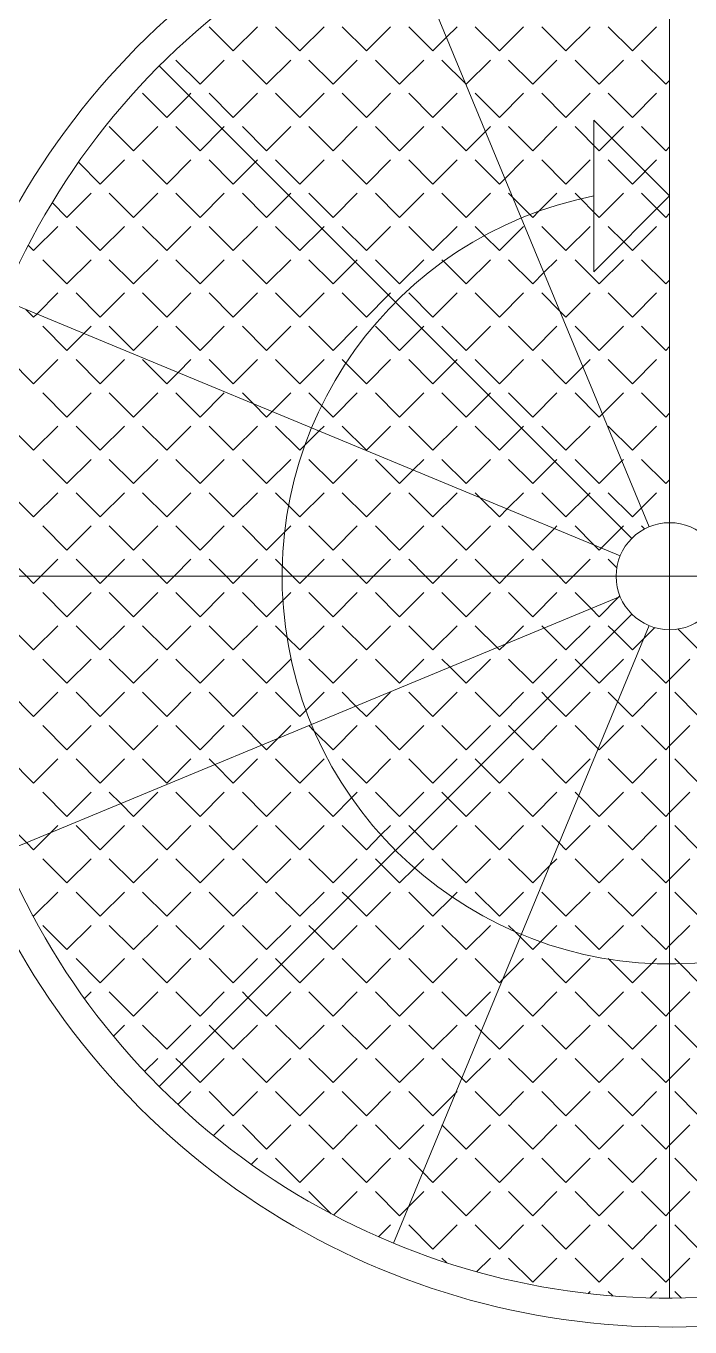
# Model space of a CAD drawing. Header units: millimetres. Extents: x 47998 to 491357, y 29487 to 305355.
# Drawn here: x 48848.8 to 48917.8, y 30462 to 30597.1 of the extents above; entities that cross this region are included whole.
import ezdxf

# ---------------------------------------------------------------- set-up
doc = ezdxf.new("R2010")
doc.units = ezdxf.units.MM

msp = doc.modelspace()

# ---------------------------------------------------------------- linework, layer by layer
at = {"color": 40, "linetype": 'Continuous', "lineweight": 20}
for p, q in [((48915.68, 30545.51), (48915.68, 30619.95)), ((48913.55, 30545.09), (48886.98, 30609.25)), ((48911.75, 30543.88), (48862.64, 30592.99)), ((48907.81, 30571.59), (48907.81, 30587.32)), ((48915.68, 30579.46), (48907.81, 30587.32)), ((48907.81, 30571.59), (48915.68, 30579.46)), ((48910.54, 30542.08), (48846.39, 30568.66)), ((48915.68, 30525), (48915.68, 30554.91)), ((48910.12, 30539.95), (48840.68, 30539.95)), ((48900.54, 30539.95), (48930.82, 30539.95)), ((48910.54, 30537.83), (48846.39, 30511.25)), ((48911.75, 30536.02), (48862.64, 30486.92)), ((48913.55, 30534.82), (48886.98, 30470.66)), ((48915.68, 30534.4), (48915.68, 30464.95))]:
    msp.add_line(p, q, dxfattribs=at)
at = {"color": 254, "linetype": 'Continuous', "lineweight": 20}
for p, q in [((48870.33, 30594.52), (48867.81, 30597.03)), ((48870.33, 30594.52), (48872.84, 30597.03)), ((48877.24, 30594.52), (48874.73, 30597.03)), ((48877.24, 30594.52), (48879.76, 30597.03)), ((48884.16, 30594.52), (48881.64, 30597.03)), ((48884.16, 30594.52), (48886.67, 30597.03)), ((48891.07, 30594.52), (48888.56, 30597.03)), ((48891.07, 30594.52), (48892.49, 30595.94)), ((48892.49, 30595.94), (48893.59, 30597.03)), ((48897.99, 30594.52), (48895.47, 30597.03)), ((48897.99, 30594.52), (48900.5, 30597.03)), ((48904.9, 30594.52), (48902.39, 30597.03)), ((48904.9, 30594.52), (48907.42, 30597.03)), ((48911.82, 30594.52), (48909.3, 30597.03)), ((48911.82, 30594.52), (48914.33, 30597.03)), ((48866.87, 30591.06), (48864.36, 30593.58)), ((48866.87, 30591.06), (48869.39, 30593.58)), ((48873.79, 30591.06), (48871.27, 30593.58)), ((48873.79, 30591.06), (48876.3, 30593.58)), ((48880.7, 30591.06), (48878.19, 30593.58)), ((48880.7, 30591.06), (48883.22, 30593.58)), ((48887.62, 30591.06), (48885.1, 30593.58)), ((48887.62, 30591.06), (48890.13, 30593.58)), ((48894.49, 30591.1), (48892.02, 30593.58)), ((48894.53, 30591.06), (48897.05, 30593.58)), ((48901.45, 30591.06), (48898.93, 30593.58)), ((48901.45, 30591.06), (48903.96, 30593.58)), ((48908.36, 30591.06), (48905.85, 30593.58)), ((48908.36, 30591.06), (48910.88, 30593.58)), ((48915.28, 30591.06), (48912.76, 30593.58)), ((48894.53, 30591.06), (48894.49, 30591.1)), ((48915.28, 30591.06), (48915.68, 30591.46)), ((48863.41, 30587.61), (48860.9, 30590.12)), ((48863.41, 30587.61), (48865.72, 30589.91)), ((48865.72, 30589.91), (48865.93, 30590.12)), ((48870.33, 30587.61), (48867.81, 30590.12)), ((48870.33, 30587.61), (48872.84, 30590.12)), ((48877.24, 30587.61), (48874.73, 30590.12)), ((48877.24, 30587.61), (48879.76, 30590.12)), ((48884.16, 30587.61), (48881.64, 30590.12)), ((48884.16, 30587.61), (48886.67, 30590.12)), ((48891.07, 30587.61), (48888.56, 30590.12)), ((48891.07, 30587.61), (48893.59, 30590.12)), ((48897.99, 30587.61), (48895.47, 30590.12)), ((48897.99, 30587.61), (48900.5, 30590.12)), ((48904.9, 30587.61), (48902.39, 30590.12)), ((48904.9, 30587.61), (48907.42, 30590.12)), ((48911.82, 30587.61), (48909.3, 30590.12)), ((48911.82, 30587.61), (48914.33, 30590.12)), ((48859.96, 30584.15), (48857.44, 30586.66)), ((48859.96, 30584.15), (48862.47, 30586.66)), ((48866.87, 30584.15), (48864.36, 30586.66)), ((48866.87, 30584.15), (48869.18, 30586.45)), ((48869.18, 30586.45), (48869.39, 30586.66)), ((48873.79, 30584.15), (48871.27, 30586.66)), ((48873.79, 30584.15), (48876.3, 30586.66)), ((48880.7, 30584.15), (48878.19, 30586.66)), ((48880.7, 30584.15), (48883.22, 30586.66)), ((48887.62, 30584.15), (48885.1, 30586.66)), ((48887.62, 30584.15), (48890.13, 30586.66)), ((48894.53, 30584.15), (48892.02, 30586.66)), ((48896.54, 30586.16), (48897.05, 30586.66)), ((48901.45, 30584.15), (48898.93, 30586.66)), ((48901.45, 30584.15), (48903.96, 30586.66)), ((48908.36, 30584.15), (48905.85, 30586.66)), ((48908.36, 30584.15), (48910.88, 30586.66)), ((48915.28, 30584.15), (48912.76, 30586.66)), ((48894.53, 30584.15), (48896.54, 30586.16)), ((48915.28, 30584.15), (48915.68, 30584.55)), ((48856.5, 30580.69), (48854.23, 30582.96)), ((48856.5, 30580.69), (48859.01, 30583.21)), ((48863.41, 30580.69), (48860.9, 30583.21)), ((48863.41, 30580.69), (48865.93, 30583.21)), ((48870.33, 30580.69), (48867.81, 30583.21)), ((48870.33, 30580.69), (48872.64, 30583)), ((48872.64, 30583), (48872.84, 30583.21)), ((48877.24, 30580.69), (48874.73, 30583.21)), ((48877.24, 30580.69), (48879.76, 30583.21)), ((48884.16, 30580.69), (48881.64, 30583.21)), ((48884.16, 30580.69), (48886.67, 30583.21)), ((48891.07, 30580.69), (48888.56, 30583.21)), ((48891.07, 30580.69), (48893.59, 30583.21)), ((48897.99, 30580.69), (48895.47, 30583.21)), ((48898.57, 30581.27), (48900.5, 30583.21)), ((48904.9, 30580.69), (48902.39, 30583.21)), ((48904.9, 30580.69), (48907.42, 30583.21)), ((48911.82, 30580.69), (48909.3, 30583.21)), ((48911.82, 30580.69), (48914.33, 30583.21)), ((48897.99, 30580.69), (48898.57, 30581.27)), ((48853.04, 30577.23), (48855.56, 30579.75)), ((48859.96, 30577.23), (48857.44, 30579.75)), ((48859.96, 30577.23), (48862.47, 30579.75)), ((48866.87, 30577.23), (48864.36, 30579.75)), ((48866.87, 30577.23), (48869.39, 30579.75)), ((48873.79, 30577.23), (48871.27, 30579.75)), ((48876.09, 30579.54), (48876.3, 30579.75)), ((48880.7, 30577.23), (48878.19, 30579.75)), ((48880.7, 30577.23), (48883.22, 30579.75)), ((48887.62, 30577.23), (48885.1, 30579.75)), ((48887.62, 30577.23), (48890.13, 30579.75)), ((48894.53, 30577.23), (48892.02, 30579.75)), ((48894.53, 30577.23), (48897.05, 30579.75)), ((48899.38, 30579.3), (48898.93, 30579.75)), ((48902.08, 30577.87), (48903.96, 30579.75)), ((48906.44, 30579.16), (48905.85, 30579.75)), ((48908.36, 30577.23), (48910.88, 30579.75)), ((48914.36, 30578.14), (48912.76, 30579.75)), ((48853.04, 30577.23), (48851.5, 30578.77)), ((48873.79, 30577.23), (48876.09, 30579.54)), ((48901.16, 30577.52), (48899.38, 30579.3)), ((48907.81, 30577.78), (48906.44, 30579.16)), ((48901.45, 30577.23), (48901.16, 30577.52)), ((48901.45, 30577.23), (48902.08, 30577.87)), ((48908.36, 30577.23), (48907.81, 30577.78)), ((48915.28, 30577.23), (48914.36, 30578.14)), ((48915.28, 30577.23), (48915.68, 30577.63)), ((48849.58, 30573.78), (48852.1, 30576.29)), ((48856.5, 30573.78), (48853.99, 30576.29)), ((48856.5, 30573.78), (48859.01, 30576.29)), ((48863.41, 30573.78), (48860.9, 30576.29)), ((48863.41, 30573.78), (48865.93, 30576.29)), ((48870.33, 30573.78), (48867.81, 30576.29)), ((48870.33, 30573.78), (48872.84, 30576.29)), ((48877.24, 30573.78), (48874.73, 30576.29)), ((48877.24, 30573.78), (48879.55, 30576.08)), ((48879.55, 30576.08), (48879.76, 30576.29)), ((48884.16, 30573.78), (48881.64, 30576.29)), ((48884.16, 30573.78), (48886.67, 30576.29)), ((48891.07, 30573.78), (48888.56, 30576.29)), ((48891.07, 30573.78), (48893.59, 30576.29)), ((48896.43, 30575.33), (48895.47, 30576.29)), ((48897.99, 30573.78), (48900.5, 30576.29)), ((48904.9, 30573.78), (48902.39, 30576.29)), ((48904.9, 30573.78), (48907.42, 30576.29)), ((48910.91, 30574.69), (48909.3, 30576.29)), ((48911.82, 30573.78), (48914.33, 30576.29)), ((48849.58, 30573.78), (48849.02, 30574.34)), ((48897.99, 30573.78), (48896.43, 30575.33)), ((48911.82, 30573.78), (48910.91, 30574.69)), ((48853.04, 30570.32), (48850.53, 30572.83)), ((48853.04, 30570.32), (48855.56, 30572.83)), ((48859.96, 30570.32), (48857.44, 30572.83)), ((48859.96, 30570.32), (48862.47, 30572.83)), ((48866.87, 30570.32), (48864.36, 30572.83)), ((48866.87, 30570.32), (48869.39, 30572.83)), ((48873.79, 30570.32), (48871.27, 30572.83)), ((48873.79, 30570.32), (48876.3, 30572.83)), ((48880.7, 30570.32), (48878.19, 30572.83)), ((48883.01, 30572.62), (48883.22, 30572.83)), ((48887.62, 30570.32), (48885.1, 30572.83)), ((48887.62, 30570.32), (48890.13, 30572.83)), ((48892.18, 30572.67), (48892.02, 30572.83)), ((48894.53, 30570.32), (48897.05, 30572.83)), ((48901.45, 30570.32), (48898.93, 30572.83)), ((48902.62, 30571.49), (48903.96, 30572.83)), ((48908.36, 30570.32), (48905.85, 30572.83)), ((48908.36, 30570.32), (48910.88, 30572.83)), ((48915.28, 30570.32), (48912.76, 30572.83)), ((48880.7, 30570.32), (48883.01, 30572.62)), ((48894.53, 30570.32), (48892.18, 30572.67)), ((48901.45, 30570.32), (48902.62, 30571.49)), ((48915.28, 30570.32), (48915.68, 30570.72)), ((48849.92, 30567.19), (48852.1, 30569.38)), ((48856.5, 30566.86), (48853.99, 30569.38)), ((48856.5, 30566.86), (48859.01, 30569.38)), ((48863.41, 30566.86), (48860.9, 30569.38)), ((48863.41, 30566.86), (48865.93, 30569.38)), ((48870.33, 30566.86), (48867.81, 30569.38)), ((48870.33, 30566.86), (48872.84, 30569.38)), ((48877.24, 30566.86), (48874.73, 30569.38)), ((48877.24, 30566.86), (48879.76, 30569.38)), ((48884.16, 30566.86), (48881.64, 30569.38)), ((48884.16, 30566.86), (48886.46, 30569.17)), ((48886.46, 30569.17), (48886.67, 30569.38)), ((48891.07, 30566.86), (48888.56, 30569.38)), ((48891.07, 30566.86), (48893.59, 30569.38)), ((48897.99, 30566.86), (48895.47, 30569.38)), ((48897.99, 30566.86), (48900.5, 30569.38)), ((48904.27, 30567.49), (48902.39, 30569.38)), ((48904.9, 30566.86), (48907.42, 30569.38)), ((48911.82, 30566.86), (48909.3, 30569.38)), ((48911.82, 30566.86), (48914.33, 30569.38)), ((48849.58, 30566.86), (48848.78, 30567.66)), ((48904.9, 30566.86), (48904.27, 30567.49)), ((48849.58, 30566.86), (48849.92, 30567.19)), ((48853.04, 30563.4), (48850.53, 30565.92)), ((48853.04, 30563.4), (48854.81, 30565.17)), ((48854.81, 30565.17), (48855.56, 30565.92)), ((48859.96, 30563.4), (48857.44, 30565.92)), ((48859.96, 30563.4), (48862.47, 30565.92)), ((48866.87, 30563.4), (48864.36, 30565.92)), ((48866.87, 30563.4), (48869.39, 30565.92)), ((48873.79, 30563.4), (48871.27, 30565.92)), ((48873.79, 30563.4), (48876.3, 30565.92)), ((48880.7, 30563.4), (48878.19, 30565.92)), ((48880.7, 30563.4), (48883.22, 30565.92)), ((48887.62, 30563.4), (48885.1, 30565.92)), ((48887.62, 30563.4), (48889.92, 30565.71)), ((48889.92, 30565.71), (48890.13, 30565.92)), ((48894.53, 30563.4), (48892.02, 30565.92)), ((48894.53, 30563.4), (48897.05, 30565.92)), ((48901.45, 30563.4), (48898.93, 30565.92)), ((48901.45, 30563.4), (48903.96, 30565.92)), ((48908.36, 30563.4), (48905.85, 30565.92)), ((48908.36, 30563.4), (48910.88, 30565.92)), ((48915.28, 30563.4), (48912.76, 30565.92)), ((48915.28, 30563.4), (48915.68, 30563.81)), ((48849.58, 30559.95), (48847.07, 30562.46)), ((48849.58, 30559.95), (48852.1, 30562.46)), ((48856.5, 30559.95), (48853.99, 30562.46)), ((48856.5, 30559.95), (48859.01, 30562.46)), ((48863.41, 30559.95), (48860.9, 30562.46)), ((48864.59, 30561.12), (48865.93, 30562.46)), ((48870.33, 30559.95), (48867.81, 30562.46)), ((48870.33, 30559.95), (48872.84, 30562.46)), ((48877.24, 30559.95), (48874.73, 30562.46)), ((48877.24, 30559.95), (48879.76, 30562.46)), ((48882.02, 30562.08), (48881.64, 30562.46)), ((48884.16, 30559.95), (48882.02, 30562.08)), ((48884.16, 30559.95), (48886.67, 30562.46)), ((48891.07, 30559.95), (48888.56, 30562.46)), ((48891.07, 30559.95), (48893.38, 30562.25)), ((48893.38, 30562.25), (48893.59, 30562.46)), ((48897.99, 30559.95), (48895.47, 30562.46)), ((48897.99, 30559.95), (48900.5, 30562.46)), ((48904.9, 30559.95), (48902.39, 30562.46)), ((48906.67, 30561.71), (48907.42, 30562.46)), ((48911.82, 30559.95), (48909.3, 30562.46)), ((48911.82, 30559.95), (48914.33, 30562.46)), ((48863.41, 30559.95), (48864.59, 30561.12)), ((48904.9, 30559.95), (48906.67, 30561.71)), ((48853.04, 30556.49), (48850.53, 30559)), ((48853.04, 30556.49), (48855.56, 30559)), ((48859.96, 30556.49), (48857.44, 30559)), ((48859.96, 30556.49), (48862.47, 30559)), ((48866.87, 30556.49), (48864.36, 30559)), ((48866.87, 30556.49), (48869.39, 30559)), ((48872.39, 30557.88), (48871.27, 30559)), ((48874.36, 30557.07), (48876.3, 30559)), ((48879.51, 30557.68), (48878.19, 30559)), ((48880.7, 30556.49), (48883.22, 30559)), ((48887.62, 30556.49), (48885.1, 30559)), ((48887.62, 30556.49), (48890.13, 30559)), ((48894.53, 30556.49), (48892.02, 30559)), ((48894.53, 30556.49), (48896.84, 30558.79)), ((48896.84, 30558.79), (48897.05, 30559)), ((48901.45, 30556.49), (48898.93, 30559)), ((48901.45, 30556.49), (48903.96, 30559)), ((48908.36, 30556.49), (48905.85, 30559)), ((48908.69, 30556.82), (48910.88, 30559)), ((48915.28, 30556.49), (48912.76, 30559)), ((48873.79, 30556.49), (48872.39, 30557.88)), ((48873.79, 30556.49), (48874.36, 30557.07)), ((48880.7, 30556.49), (48879.51, 30557.68)), ((48908.36, 30556.49), (48908.69, 30556.82)), ((48915.28, 30556.49), (48915.68, 30556.89)), ((48849.58, 30553.03), (48847.07, 30555.55)), ((48849.58, 30553.03), (48852.1, 30555.55)), ((48856.5, 30553.03), (48853.99, 30555.55)), ((48856.5, 30553.03), (48859.01, 30555.55)), ((48863.41, 30553.03), (48860.9, 30555.55)), ((48863.41, 30553.03), (48865.93, 30555.55)), ((48870.33, 30553.03), (48867.81, 30555.55)), ((48870.33, 30553.03), (48872.84, 30555.55)), ((48877.24, 30553.03), (48874.73, 30555.55)), ((48879.25, 30555.04), (48879.76, 30555.55)), ((48884.16, 30553.03), (48881.64, 30555.55)), ((48884.16, 30553.03), (48886.67, 30555.55)), ((48891.07, 30553.03), (48888.56, 30555.55)), ((48891.07, 30553.03), (48893.59, 30555.55)), ((48897.99, 30553.03), (48895.47, 30555.55)), ((48897.99, 30553.03), (48900.29, 30555.34)), ((48900.29, 30555.34), (48900.5, 30555.55)), ((48904.9, 30553.03), (48902.39, 30555.55)), ((48904.9, 30553.03), (48907.42, 30555.55)), ((48911.82, 30553.03), (48909.3, 30555.55)), ((48911.82, 30553.03), (48914.33, 30555.55)), ((48877.76, 30553.55), (48879.25, 30555.04)), ((48877.24, 30553.03), (48877.76, 30553.55)), ((48853.04, 30549.57), (48850.53, 30552.09)), ((48853.04, 30549.57), (48855.56, 30552.09)), ((48859.96, 30549.57), (48857.44, 30552.09)), ((48859.96, 30549.57), (48862.47, 30552.09)), ((48866.87, 30549.57), (48864.36, 30552.09)), ((48866.87, 30549.57), (48869.39, 30552.09)), ((48873.79, 30549.57), (48871.27, 30552.09)), ((48873.79, 30549.57), (48876.3, 30552.09)), ((48880.7, 30549.57), (48878.19, 30552.09)), ((48880.7, 30549.57), (48883.22, 30552.09)), ((48887.62, 30549.57), (48885.1, 30552.09)), ((48889.03, 30550.99), (48890.13, 30552.09)), ((48894.53, 30549.57), (48892.02, 30552.09)), ((48894.53, 30549.57), (48897.05, 30552.09)), ((48901.45, 30549.57), (48898.93, 30552.09)), ((48901.45, 30549.57), (48903.75, 30551.88)), ((48903.75, 30551.88), (48903.96, 30552.09)), ((48908.36, 30549.57), (48905.85, 30552.09)), ((48908.36, 30549.57), (48910.72, 30551.93)), ((48910.72, 30551.93), (48910.88, 30552.09)), ((48915.28, 30549.57), (48912.76, 30552.09)), ((48887.62, 30549.57), (48889.03, 30550.99)), ((48915.28, 30549.57), (48915.68, 30549.98)), ((48849.58, 30546.12), (48847.07, 30548.63)), ((48849.58, 30546.12), (48852.1, 30548.63)), ((48856.5, 30546.12), (48853.99, 30548.63)), ((48856.5, 30546.12), (48859.01, 30548.63)), ((48863.41, 30546.12), (48860.9, 30548.63)), ((48863.41, 30546.12), (48865.93, 30548.63)), ((48870.33, 30546.12), (48867.81, 30548.63)), ((48870.33, 30546.12), (48872.84, 30548.63)), ((48876.07, 30547.29), (48874.73, 30548.63)), ((48877.24, 30546.12), (48879.76, 30548.63)), ((48884.16, 30546.12), (48881.64, 30548.63)), ((48884.16, 30546.12), (48886.67, 30548.63)), ((48891.07, 30546.12), (48888.56, 30548.63)), ((48891.07, 30546.12), (48893.59, 30548.63)), ((48896, 30548.1), (48895.47, 30548.63)), ((48898.81, 30546.94), (48900.5, 30548.63)), ((48904.9, 30546.12), (48902.39, 30548.63)), ((48907.21, 30548.42), (48907.42, 30548.63)), ((48911.82, 30546.12), (48909.3, 30548.63)), ((48912.74, 30547.04), (48914.33, 30548.63)), ((48877.24, 30546.12), (48876.07, 30547.29)), ((48897.99, 30546.12), (48896, 30548.1)), ((48904.9, 30546.12), (48907.21, 30548.42)), ((48897.99, 30546.12), (48898.81, 30546.94)), ((48911.82, 30546.12), (48912.74, 30547.04)), ((48853.04, 30542.66), (48850.53, 30545.17)), ((48853.04, 30542.66), (48855.56, 30545.17)), ((48859.96, 30542.66), (48857.44, 30545.17)), ((48859.96, 30542.66), (48862.47, 30545.17)), ((48866.87, 30542.66), (48864.36, 30545.17)), ((48866.87, 30542.66), (48869.39, 30545.17)), ((48873.79, 30542.66), (48871.27, 30545.17)), ((48873.79, 30542.66), (48875.66, 30544.53)), ((48875.66, 30544.53), (48876.3, 30545.17)), ((48880.7, 30542.66), (48878.19, 30545.17)), ((48880.7, 30542.66), (48883.22, 30545.17)), ((48887.62, 30542.66), (48885.1, 30545.17)), ((48887.62, 30542.66), (48890.13, 30545.17)), ((48894.53, 30542.66), (48892.02, 30545.17)), ((48894.53, 30542.66), (48897.05, 30545.17)), ((48901.45, 30542.66), (48898.93, 30545.17)), ((48901.45, 30542.66), (48903.7, 30544.91)), ((48903.7, 30544.91), (48903.96, 30545.17)), ((48907.8, 30543.22), (48905.85, 30545.17)), ((48908.59, 30542.89), (48910.67, 30544.97)), ((48910.67, 30544.97), (48910.88, 30545.17)), ((48913.07, 30544.86), (48912.76, 30545.17)), ((48908.36, 30542.66), (48907.8, 30543.22)), ((48908.36, 30542.66), (48908.59, 30542.89)), ((48848.83, 30539.95), (48847.07, 30541.72)), ((48850.34, 30539.95), (48852.1, 30541.72)), ((48855.75, 30539.95), (48853.99, 30541.72)), ((48857.25, 30539.95), (48859.01, 30541.72)), ((48862.66, 30539.95), (48860.9, 30541.72)), ((48864.17, 30539.95), (48865.93, 30541.72)), ((48869.58, 30539.95), (48867.81, 30541.72)), ((48871.08, 30539.95), (48872.84, 30541.72)), ((48875.41, 30541.03), (48874.73, 30541.72)), ((48876.49, 30539.95), (48875.41, 30541.03)), ((48878, 30539.95), (48879.76, 30541.72)), ((48883.41, 30539.95), (48881.64, 30541.72)), ((48884.91, 30539.95), (48886.67, 30541.72)), ((48890.32, 30539.95), (48888.56, 30541.72)), ((48891.82, 30539.95), (48893.59, 30541.72)), ((48897.24, 30539.95), (48895.47, 30541.72)), ((48898.74, 30539.95), (48900.5, 30541.72)), ((48904.15, 30539.95), (48902.39, 30541.72)), ((48905.65, 30539.95), (48907.42, 30541.72)), ((48910.19, 30540.83), (48909.3, 30541.72)), ((48849.58, 30539.2), (48848.83, 30539.95)), ((48849.58, 30539.2), (48850.34, 30539.95)), ((48856.5, 30539.2), (48855.75, 30539.95)), ((48856.5, 30539.2), (48857.25, 30539.95)), ((48863.41, 30539.2), (48862.66, 30539.95)), ((48863.41, 30539.2), (48864.17, 30539.95)), ((48870.33, 30539.2), (48869.58, 30539.95)), ((48870.33, 30539.2), (48871.08, 30539.95)), ((48877.24, 30539.2), (48876.49, 30539.95)), ((48877.24, 30539.2), (48878, 30539.95)), ((48884.16, 30539.2), (48883.41, 30539.95)), ((48884.16, 30539.2), (48884.91, 30539.95)), ((48891.07, 30539.2), (48890.32, 30539.95)), ((48891.07, 30539.2), (48891.82, 30539.95)), ((48897.99, 30539.2), (48897.24, 30539.95)), ((48897.99, 30539.2), (48898.74, 30539.95)), ((48904.9, 30539.2), (48904.15, 30539.95)), ((48904.9, 30539.2), (48905.65, 30539.95)), ((48853.04, 30535.74), (48850.53, 30538.26)), ((48853.04, 30535.74), (48855.56, 30538.26)), ((48859.96, 30535.74), (48857.44, 30538.26)), ((48859.96, 30535.74), (48862.47, 30538.26)), ((48866.87, 30535.74), (48864.36, 30538.26)), ((48866.87, 30535.74), (48869.39, 30538.26)), ((48873.79, 30535.74), (48871.27, 30538.26)), ((48875.48, 30537.44), (48876.3, 30538.26)), ((48880.7, 30535.74), (48878.19, 30538.26)), ((48880.7, 30535.74), (48883.22, 30538.26)), ((48887.62, 30535.74), (48885.1, 30538.26)), ((48887.62, 30535.74), (48890.13, 30538.26)), ((48894.53, 30535.74), (48892.02, 30538.26)), ((48894.53, 30535.74), (48897.05, 30538.26)), ((48901.45, 30535.74), (48898.93, 30538.26)), ((48901.45, 30535.74), (48903.96, 30538.26)), ((48907.53, 30536.58), (48905.85, 30538.26)), ((48908.36, 30535.74), (48910.37, 30537.76)), ((48910.37, 30537.76), (48910.51, 30537.9)), ((48873.79, 30535.74), (48875.48, 30537.44)), ((48908.36, 30535.74), (48907.53, 30536.58)), ((48849.58, 30532.29), (48847.07, 30534.8)), ((48849.58, 30532.29), (48852.1, 30534.8)), ((48856.5, 30532.29), (48853.99, 30534.8)), ((48856.5, 30532.29), (48859.01, 30534.8)), ((48863.41, 30532.29), (48860.9, 30534.8)), ((48863.41, 30532.29), (48865.93, 30534.8)), ((48870.33, 30532.29), (48867.81, 30534.8)), ((48870.33, 30532.29), (48872.84, 30534.8)), ((48875.9, 30533.63), (48874.73, 30534.8)), ((48877.24, 30532.29), (48875.9, 30533.63)), ((48877.24, 30532.29), (48879.76, 30534.8)), ((48884.16, 30532.29), (48881.64, 30534.8)), ((48884.16, 30532.29), (48886.67, 30534.8)), ((48891.07, 30532.29), (48888.56, 30534.8)), ((48891.07, 30532.29), (48893.59, 30534.8)), ((48897.75, 30532.53), (48895.47, 30534.8)), ((48898.57, 30532.87), (48900.5, 30534.8)), ((48902.64, 30534.55), (48902.39, 30534.8)), ((48904.9, 30532.29), (48902.64, 30534.55)), ((48904.9, 30532.29), (48907.42, 30534.8)), ((48909.91, 30534.19), (48909.3, 30534.8)), ((48911.82, 30532.29), (48909.91, 30534.19)), ((48912.98, 30533.45), (48914.14, 30534.61)), ((48918.73, 30532.29), (48916.55, 30534.47)), ((48897.99, 30532.29), (48897.75, 30532.53)), ((48897.99, 30532.29), (48898.57, 30532.87)), ((48911.82, 30532.29), (48912.98, 30533.45)), ((48853.04, 30528.83), (48850.53, 30531.34)), ((48853.04, 30528.83), (48855.56, 30531.34)), ((48859.96, 30528.83), (48857.44, 30531.34)), ((48859.96, 30528.83), (48862.47, 30531.34)), ((48866.87, 30528.83), (48864.36, 30531.34)), ((48866.87, 30528.83), (48869.39, 30531.34)), ((48873.79, 30528.83), (48871.27, 30531.34)), ((48873.79, 30528.83), (48876.3, 30531.34)), ((48880.7, 30528.83), (48878.19, 30531.34)), ((48880.7, 30528.83), (48883.22, 30531.34)), ((48887.62, 30528.83), (48885.1, 30531.34)), ((48887.62, 30528.83), (48890.13, 30531.34)), ((48892.86, 30530.5), (48892.02, 30531.34)), ((48894.53, 30528.83), (48897.05, 30531.34)), ((48901.45, 30528.83), (48898.93, 30531.34)), ((48901.45, 30528.83), (48903.96, 30531.34)), ((48906.46, 30530.73), (48905.85, 30531.34)), ((48908.36, 30528.83), (48910.88, 30531.34)), ((48915.28, 30528.83), (48912.76, 30531.34)), ((48915.68, 30529.23), (48917.79, 30531.34)), ((48894.53, 30528.83), (48892.86, 30530.5)), ((48908.36, 30528.83), (48906.46, 30530.73)), ((48915.28, 30528.83), (48915.68, 30529.23)), ((48849.58, 30525.37), (48847.07, 30527.89)), ((48849.58, 30525.37), (48852.1, 30527.89)), ((48856.5, 30525.37), (48853.99, 30527.89)), ((48856.5, 30525.37), (48859.01, 30527.89)), ((48863.41, 30525.37), (48860.9, 30527.89)), ((48863.41, 30525.37), (48865.93, 30527.89)), ((48870.33, 30525.37), (48867.81, 30527.89)), ((48870.33, 30525.37), (48872.84, 30527.89)), ((48877.24, 30525.37), (48874.73, 30527.89)), ((48877.89, 30526.02), (48879.76, 30527.89)), ((48883.08, 30526.45), (48881.64, 30527.89)), ((48884.16, 30525.37), (48886.67, 30527.89)), ((48891.07, 30525.37), (48888.56, 30527.89)), ((48891.07, 30525.37), (48893.59, 30527.89)), ((48897.99, 30525.37), (48895.47, 30527.89)), ((48897.99, 30525.37), (48900.5, 30527.89)), ((48903, 30527.28), (48902.39, 30527.89)), ((48904.9, 30525.37), (48903, 30527.28)), ((48904.9, 30525.37), (48907.42, 30527.89)), ((48910.28, 30526.91), (48909.3, 30527.89)), ((48911.82, 30525.37), (48910.28, 30526.91)), ((48911.82, 30525.37), (48914.33, 30527.89)), ((48918.73, 30525.37), (48916.22, 30527.89)), ((48877.24, 30525.37), (48877.89, 30526.02)), ((48884.16, 30525.37), (48883.08, 30526.45)), ((48853.04, 30521.91), (48850.53, 30524.43)), ((48853.04, 30521.91), (48855.56, 30524.43)), ((48859.96, 30521.91), (48857.44, 30524.43)), ((48859.96, 30521.91), (48862.47, 30524.43)), ((48866.87, 30521.91), (48864.36, 30524.43)), ((48866.87, 30521.91), (48869.39, 30524.43)), ((48873.3, 30522.4), (48871.27, 30524.43)), ((48874.96, 30523.09), (48876.3, 30524.43)), ((48878.19, 30524.43), (48878.19, 30524.43)), ((48878.75, 30523.86), (48878.19, 30524.43)), ((48880.7, 30521.91), (48883.22, 30524.43)), ((48887.62, 30521.91), (48885.1, 30524.43)), ((48887.62, 30521.91), (48890.13, 30524.43)), ((48894.53, 30521.91), (48892.02, 30524.43)), ((48894.53, 30521.91), (48897.05, 30524.43)), ((48899.54, 30523.82), (48898.93, 30524.43)), ((48901.45, 30521.91), (48903.96, 30524.43)), ((48908.25, 30522.02), (48905.85, 30524.43)), ((48908.36, 30521.91), (48910.88, 30524.43)), ((48915.28, 30521.91), (48912.76, 30524.43)), ((48915.68, 30522.32), (48917.79, 30524.43)), ((48873.79, 30521.91), (48874.96, 30523.09)), ((48880.7, 30521.91), (48878.75, 30523.86)), ((48901.45, 30521.91), (48899.54, 30523.82)), ((48873.79, 30521.91), (48873.3, 30522.4)), ((48908.36, 30521.91), (48908.25, 30522.02)), ((48915.28, 30521.91), (48915.68, 30522.32)), ((48849.58, 30518.46), (48847.07, 30520.97)), ((48849.58, 30518.46), (48852.1, 30520.97)), ((48856.5, 30518.46), (48853.99, 30520.97)), ((48856.5, 30518.46), (48859.01, 30520.97)), ((48863.41, 30518.46), (48860.9, 30520.97)), ((48863.41, 30518.46), (48865.93, 30520.97)), ((48868.41, 30520.38), (48867.81, 30520.97)), ((48870.33, 30518.46), (48868.41, 30520.38)), ((48870.33, 30518.46), (48872.84, 30520.97)), ((48877.24, 30518.46), (48874.73, 30520.97)), ((48877.24, 30518.46), (48879.76, 30520.97)), ((48884.16, 30518.46), (48881.64, 30520.97)), ((48884.16, 30518.46), (48886.67, 30520.97)), ((48891.07, 30518.46), (48888.56, 30520.97)), ((48891.07, 30518.46), (48893.59, 30520.97)), ((48896.08, 30520.36), (48895.47, 30520.97)), ((48897.99, 30518.46), (48896.08, 30520.36)), ((48897.99, 30518.46), (48900.5, 30520.97)), ((48904.9, 30518.46), (48902.39, 30520.97)), ((48904.9, 30518.46), (48907.42, 30520.97)), ((48911.82, 30518.46), (48909.3, 30520.97)), ((48911.82, 30518.46), (48914.33, 30520.97)), ((48918.73, 30518.46), (48916.22, 30520.97)), ((48853.04, 30515), (48850.53, 30517.51)), ((48853.04, 30515), (48855.56, 30517.51)), ((48858.63, 30516.33), (48857.44, 30517.51)), ((48859.96, 30515), (48862.47, 30517.51)), ((48866.87, 30515), (48864.36, 30517.51)), ((48866.87, 30515), (48869.39, 30517.51)), ((48873.79, 30515), (48871.27, 30517.51)), ((48873.79, 30515), (48876.3, 30517.51)), ((48880.7, 30515), (48878.19, 30517.51)), ((48882.63, 30516.93), (48883.22, 30517.51)), ((48887.62, 30515), (48885.1, 30517.51)), ((48887.62, 30515), (48890.13, 30517.51)), ((48892.63, 30516.9), (48892.02, 30517.51)), ((48894.53, 30515), (48897.05, 30517.51)), ((48901.45, 30515), (48898.93, 30517.51)), ((48901.45, 30515), (48903.96, 30517.51)), ((48906.23, 30517.14), (48905.85, 30517.51)), ((48908.36, 30515), (48910.88, 30517.51)), ((48915.28, 30515), (48912.76, 30517.51)), ((48915.68, 30515.4), (48917.79, 30517.51)), ((48859.96, 30515), (48858.63, 30516.33)), ((48880.7, 30515), (48882.63, 30516.93)), ((48894.53, 30515), (48892.63, 30516.9)), ((48908.36, 30515), (48906.23, 30517.14)), ((48915.28, 30515), (48915.68, 30515.4)), ((48848.85, 30512.27), (48847.07, 30514.06)), ((48851.35, 30513.31), (48852.1, 30514.06)), ((48856.5, 30511.54), (48853.99, 30514.06)), ((48856.5, 30511.54), (48859.01, 30514.06)), ((48863.41, 30511.54), (48860.9, 30514.06)), ((48863.41, 30511.54), (48865.93, 30514.06)), ((48870.33, 30511.54), (48867.81, 30514.06)), ((48870.33, 30511.54), (48872.84, 30514.06)), ((48877.24, 30511.54), (48874.73, 30514.06)), ((48877.24, 30511.54), (48879.76, 30514.06)), ((48884.16, 30511.54), (48881.64, 30514.06)), ((48885.68, 30513.07), (48886.67, 30514.06)), ((48889.17, 30513.45), (48888.56, 30514.06)), ((48891.07, 30511.54), (48889.17, 30513.45)), ((48891.07, 30511.54), (48893.59, 30514.06)), ((48897.99, 30511.54), (48895.47, 30514.06)), ((48897.99, 30511.54), (48900.5, 30514.06)), ((48904.2, 30512.25), (48902.39, 30514.06)), ((48904.9, 30511.54), (48907.42, 30514.06)), ((48911.82, 30511.54), (48909.3, 30514.06)), ((48911.82, 30511.54), (48914.33, 30514.06)), ((48918.73, 30511.54), (48916.22, 30514.06)), ((48849.58, 30511.54), (48848.85, 30512.27)), ((48849.58, 30511.54), (48851.35, 30513.31)), ((48884.16, 30511.54), (48885.68, 30513.07)), ((48904.9, 30511.54), (48904.2, 30512.25)), ((48853.04, 30508.09), (48850.53, 30510.6)), ((48853.04, 30508.09), (48855.56, 30510.6)), ((48859.96, 30508.09), (48857.44, 30510.6)), ((48859.96, 30508.09), (48862.47, 30510.6)), ((48866.87, 30508.09), (48864.36, 30510.6)), ((48866.87, 30508.09), (48869.39, 30510.6)), ((48873.79, 30508.09), (48871.27, 30510.6)), ((48873.79, 30508.09), (48876.3, 30510.6)), ((48880.7, 30508.09), (48878.19, 30510.6)), ((48880.7, 30508.09), (48883.22, 30510.6)), ((48885.71, 30509.99), (48885.1, 30510.6)), ((48887.62, 30508.09), (48885.71, 30509.99)), ((48887.62, 30508.09), (48889.16, 30509.63)), ((48889.16, 30509.63), (48890.13, 30510.6)), ((48894.53, 30508.09), (48892.02, 30510.6)), ((48894.53, 30508.09), (48897.05, 30510.6)), ((48901.45, 30508.09), (48898.93, 30510.6)), ((48901.45, 30508.09), (48903.21, 30509.85)), ((48903.21, 30509.85), (48903.96, 30510.6)), ((48908.36, 30508.09), (48905.85, 30510.6)), ((48908.36, 30508.09), (48910.88, 30510.6)), ((48915.28, 30508.09), (48912.76, 30510.6)), ((48915.68, 30508.49), (48917.79, 30510.6)), ((48915.28, 30508.09), (48915.68, 30508.49)), ((48849.58, 30504.63), (48852.1, 30507.14)), ((48856.5, 30504.63), (48853.99, 30507.14)), ((48856.5, 30504.63), (48859.01, 30507.14)), ((48863.41, 30504.63), (48860.9, 30507.14)), ((48863.41, 30504.63), (48865.93, 30507.14)), ((48870.33, 30504.63), (48867.81, 30507.14)), ((48870.33, 30504.63), (48872.84, 30507.14)), ((48877.24, 30504.63), (48874.73, 30507.14)), ((48877.24, 30504.63), (48879.76, 30507.14)), ((48882.26, 30506.53), (48881.64, 30507.14)), ((48884.16, 30504.63), (48886.67, 30507.14)), ((48891.07, 30504.63), (48888.56, 30507.14)), ((48891.07, 30504.63), (48893.07, 30506.62)), ((48893.07, 30506.62), (48893.59, 30507.14)), ((48897.99, 30504.63), (48895.47, 30507.14)), ((48897.99, 30504.63), (48900.5, 30507.14)), ((48904.9, 30504.63), (48902.39, 30507.14)), ((48904.9, 30504.63), (48907.42, 30507.14)), ((48911.82, 30504.63), (48909.3, 30507.14)), ((48911.82, 30504.63), (48914.33, 30507.14)), ((48918.73, 30504.63), (48916.22, 30507.14)), ((48884.16, 30504.63), (48882.26, 30506.53)), ((48849.58, 30504.63), (48849.44, 30504.77)), ((48853.04, 30501.17), (48850.53, 30503.68)), ((48853.04, 30501.17), (48855.56, 30503.68)), ((48859.96, 30501.17), (48857.44, 30503.68)), ((48859.96, 30501.17), (48862.47, 30503.68)), ((48866.87, 30501.17), (48864.36, 30503.68)), ((48866.87, 30501.17), (48869.39, 30503.68)), ((48873.79, 30501.17), (48871.27, 30503.68)), ((48873.79, 30501.17), (48876.3, 30503.68)), ((48878.8, 30503.07), (48878.19, 30503.68)), ((48880.7, 30501.17), (48878.8, 30503.07)), ((48880.7, 30501.17), (48883.22, 30503.68)), ((48887.62, 30501.17), (48885.1, 30503.68)), ((48887.62, 30501.17), (48890.13, 30503.68)), ((48894.53, 30501.17), (48892.02, 30503.68)), ((48894.53, 30501.17), (48897.05, 30503.68)), ((48899.59, 30503.03), (48898.93, 30503.68)), ((48900.15, 30502.47), (48899.59, 30503.03)), ((48902.25, 30501.98), (48903.96, 30503.68)), ((48908.36, 30501.17), (48905.85, 30503.68)), ((48908.36, 30501.17), (48910.88, 30503.68)), ((48915.28, 30501.17), (48912.76, 30503.68)), ((48915.68, 30501.57), (48917.79, 30503.68)), ((48901.45, 30501.17), (48900.15, 30502.47)), ((48901.45, 30501.17), (48902.25, 30501.98)), ((48915.28, 30501.17), (48915.68, 30501.57)), ((48852.08, 30500.2), (48852.1, 30500.23)), ((48856.5, 30497.71), (48853.99, 30500.23)), ((48856.5, 30497.71), (48859.01, 30500.23)), ((48863.41, 30497.71), (48860.9, 30500.23)), ((48863.41, 30497.71), (48865.93, 30500.23)), ((48870.33, 30497.71), (48867.81, 30500.23)), ((48870.33, 30497.71), (48872.84, 30500.23)), ((48875.34, 30499.62), (48874.73, 30500.23)), ((48877.24, 30497.71), (48879.76, 30500.23)), ((48884.16, 30497.71), (48881.64, 30500.23)), ((48884.16, 30497.71), (48886.67, 30500.23)), ((48891.07, 30497.71), (48888.56, 30500.23)), ((48891.07, 30497.71), (48893.59, 30500.23)), ((48897.99, 30497.71), (48895.47, 30500.23)), ((48898.32, 30498.04), (48900.5, 30500.23)), ((48904.9, 30497.71), (48902.39, 30500.23)), ((48904.9, 30497.71), (48907.42, 30500.23)), ((48909.36, 30500.17), (48909.3, 30500.23)), ((48911.82, 30497.71), (48909.36, 30500.17)), ((48913.82, 30499.72), (48914.33, 30500.23)), ((48916.76, 30499.69), (48916.22, 30500.23)), ((48877.24, 30497.71), (48875.34, 30499.62)), ((48911.82, 30497.71), (48913.82, 30499.72)), ((48918.73, 30497.71), (48916.76, 30499.69)), ((48897.99, 30497.71), (48898.32, 30498.04)), ((48854.86, 30496.07), (48855.56, 30496.77)), ((48859.96, 30494.26), (48857.44, 30496.77)), ((48859.96, 30494.26), (48862.47, 30496.77)), ((48866.87, 30494.26), (48864.36, 30496.77)), ((48866.87, 30494.26), (48869.39, 30496.77)), ((48871.88, 30496.16), (48871.27, 30496.77)), ((48873.79, 30494.26), (48871.88, 30496.16)), ((48873.79, 30494.26), (48876.3, 30496.77)), ((48880.7, 30494.26), (48878.19, 30496.77)), ((48880.7, 30494.26), (48883.22, 30496.77)), ((48887.62, 30494.26), (48885.1, 30496.77)), ((48887.62, 30494.26), (48890.13, 30496.77)), ((48894.53, 30494.26), (48892.02, 30496.77)), ((48894.53, 30494.26), (48897.05, 30496.77)), ((48901.45, 30494.26), (48898.93, 30496.77)), ((48901.45, 30494.26), (48903.96, 30496.77)), ((48908.36, 30494.26), (48905.85, 30496.77)), ((48908.36, 30494.26), (48910.88, 30496.77)), ((48915.28, 30494.26), (48912.76, 30496.77)), ((48915.68, 30494.66), (48917.79, 30496.77)), ((48915.28, 30494.26), (48915.68, 30494.66)), ((48857.87, 30492.17), (48859.01, 30493.31)), ((48863.41, 30490.8), (48860.9, 30493.31)), ((48863.41, 30490.8), (48865.93, 30493.31)), ((48868.43, 30492.7), (48867.81, 30493.31)), ((48870.33, 30490.8), (48872.84, 30493.31)), ((48877.24, 30490.8), (48874.73, 30493.31)), ((48877.24, 30490.8), (48879.76, 30493.31)), ((48884.16, 30490.8), (48881.64, 30493.31)), ((48884.16, 30490.8), (48886.67, 30493.31)), ((48891.07, 30490.8), (48888.56, 30493.31)), ((48891.07, 30490.8), (48893.59, 30493.31)), ((48896.1, 30492.69), (48895.47, 30493.31)), ((48897.99, 30490.8), (48900.5, 30493.31)), ((48904.9, 30490.8), (48902.39, 30493.31)), ((48904.9, 30490.8), (48907.42, 30493.31)), ((48911.82, 30490.8), (48909.3, 30493.31)), ((48911.82, 30490.8), (48914.33, 30493.31)), ((48918.73, 30490.8), (48916.22, 30493.31)), ((48870.33, 30490.8), (48868.43, 30492.7)), ((48897.99, 30490.8), (48896.1, 30492.69)), ((48861.11, 30488.5), (48862.47, 30489.86)), ((48864.97, 30489.24), (48864.36, 30489.86)), ((48866.87, 30487.34), (48864.97, 30489.24)), ((48866.87, 30487.34), (48869.39, 30489.86)), ((48873.79, 30487.34), (48871.27, 30489.86)), ((48873.79, 30487.34), (48876.3, 30489.86)), ((48880.7, 30487.34), (48878.19, 30489.86)), ((48880.7, 30487.34), (48883.22, 30489.86)), ((48887.62, 30487.34), (48885.1, 30489.86)), ((48887.62, 30487.34), (48890.13, 30489.86)), ((48894.07, 30487.8), (48892.02, 30489.86)), ((48894.53, 30487.34), (48897.05, 30489.86)), ((48901.45, 30487.34), (48898.93, 30489.86)), ((48901.45, 30487.34), (48903.96, 30489.86)), ((48908.36, 30487.34), (48905.85, 30489.86)), ((48908.36, 30487.34), (48910.88, 30489.86)), ((48915.28, 30487.34), (48912.76, 30489.86)), ((48915.68, 30487.74), (48917.79, 30489.86)), ((48894.53, 30487.34), (48894.07, 30487.8)), ((48915.28, 30487.34), (48915.68, 30487.74)), ((48864.58, 30485.05), (48865.93, 30486.4)), ((48870.33, 30483.88), (48867.81, 30486.4)), ((48870.33, 30483.88), (48872.84, 30486.4)), ((48877.24, 30483.88), (48874.73, 30486.4)), ((48877.24, 30483.88), (48879.76, 30486.4)), ((48884.16, 30483.88), (48881.64, 30486.4)), ((48884.16, 30483.88), (48886.67, 30486.4)), ((48891.07, 30483.88), (48888.56, 30486.4)), ((48893.43, 30486.24), (48893.59, 30486.4)), ((48897.99, 30483.88), (48895.47, 30486.4)), ((48897.99, 30483.88), (48900.5, 30486.4)), ((48904.9, 30483.88), (48902.39, 30486.4)), ((48904.9, 30483.88), (48907.42, 30486.4)), ((48911.82, 30483.88), (48909.3, 30486.4)), ((48911.82, 30483.88), (48914.33, 30486.4)), ((48918.73, 30483.88), (48916.22, 30486.4)), ((48891.07, 30483.88), (48893.43, 30486.24)), ((48868.28, 30481.83), (48869.39, 30482.94)), ((48873.79, 30480.43), (48871.27, 30482.94)), ((48873.79, 30480.43), (48876.3, 30482.94)), ((48880.7, 30480.43), (48878.19, 30482.94)), ((48880.7, 30480.43), (48883.22, 30482.94)), ((48887.62, 30480.43), (48885.1, 30482.94)), ((48887.62, 30480.43), (48890.13, 30482.94)), ((48892.05, 30482.91), (48892.02, 30482.94)), ((48894.53, 30480.43), (48892.05, 30482.91)), ((48894.53, 30480.43), (48897.05, 30482.94)), ((48901.45, 30480.43), (48898.93, 30482.94)), ((48901.45, 30480.43), (48903.96, 30482.94)), ((48908.36, 30480.43), (48905.85, 30482.94)), ((48908.36, 30480.43), (48910.88, 30482.94)), ((48915.28, 30480.43), (48912.76, 30482.94)), ((48915.68, 30480.83), (48917.79, 30482.94)), ((48915.28, 30480.43), (48915.68, 30480.83)), ((48872.2, 30478.84), (48872.84, 30479.48)), ((48877.24, 30476.97), (48874.73, 30479.48)), ((48877.24, 30476.97), (48879.76, 30479.48)), ((48884.16, 30476.97), (48881.64, 30479.48)), ((48884.16, 30476.97), (48886.67, 30479.48)), ((48890.02, 30478.02), (48888.56, 30479.48)), ((48891.07, 30476.97), (48893.59, 30479.48)), ((48897.99, 30476.97), (48895.47, 30479.48)), ((48897.99, 30476.97), (48900.5, 30479.48)), ((48904.9, 30476.97), (48902.39, 30479.48)), ((48904.9, 30476.97), (48907.42, 30479.48)), ((48911.82, 30476.97), (48909.3, 30479.48)), ((48911.82, 30476.97), (48914.33, 30479.48)), ((48918.73, 30476.97), (48916.22, 30479.48)), ((48891.07, 30476.97), (48890.02, 30478.02)), ((48880.5, 30473.72), (48878.19, 30476.03)), ((48880.76, 30473.57), (48883.22, 30476.03)), ((48887.62, 30473.51), (48885.1, 30476.03)), ((48888.54, 30474.43), (48890.13, 30476.03)), ((48894.53, 30473.51), (48892.02, 30476.03)), ((48894.53, 30473.51), (48897.05, 30476.03)), ((48901.45, 30473.51), (48898.93, 30476.03)), ((48901.45, 30473.51), (48903.96, 30476.03)), ((48908.36, 30473.51), (48905.85, 30476.03)), ((48908.36, 30473.51), (48910.88, 30476.03)), ((48915.28, 30473.51), (48912.76, 30476.03)), ((48915.68, 30473.91), (48917.79, 30476.03)), ((48887.62, 30473.51), (48888.54, 30474.43)), ((48915.28, 30473.51), (48915.68, 30473.91)), ((48885.43, 30471.32), (48886.67, 30472.57)), ((48891.07, 30470.05), (48888.56, 30472.57)), ((48891.07, 30470.05), (48893.59, 30472.57)), ((48897.99, 30470.05), (48895.47, 30472.57)), ((48897.99, 30470.05), (48900.5, 30472.57)), ((48904.9, 30470.05), (48902.39, 30472.57)), ((48904.9, 30470.05), (48907.42, 30472.57)), ((48911.82, 30470.05), (48909.3, 30472.57)), ((48911.82, 30470.05), (48914.33, 30472.57)), ((48918.73, 30470.05), (48916.22, 30472.57)), ((48892.51, 30468.62), (48892.02, 30469.11)), ((48895.62, 30467.68), (48897.05, 30469.11)), ((48901.45, 30466.6), (48898.93, 30469.11)), ((48901.45, 30466.6), (48903.96, 30469.11)), ((48908.36, 30466.6), (48905.85, 30469.11)), ((48908.36, 30466.6), (48910.88, 30469.11)), ((48915.28, 30466.6), (48912.76, 30469.11)), ((48915.68, 30467), (48917.79, 30469.11)), ((48915.28, 30466.6), (48915.68, 30467)), ((48907.2, 30465.43), (48907.42, 30465.65)), ((48909.77, 30465.19), (48909.3, 30465.65)), ((48913.66, 30464.98), (48914.33, 30465.65)), ((48916.91, 30464.96), (48916.22, 30465.65))]:
    msp.add_line(p, q, dxfattribs=at)
at = {"color": 40, "linetype": 'Continuous', "lineweight": 20}
msp.add_circle((48915.68, 30539.95), 5.56, dxfattribs=at)
for radius, start, end in [(78, 89.9993, 0.0007), (75, 89.9993, 0.0007), (40.28, 101.2571, 0.002)]:
    msp.add_arc((48915.68, 30539.95), radius, start, end, dxfattribs=at)

doc.saveas('drawing.dxf')
